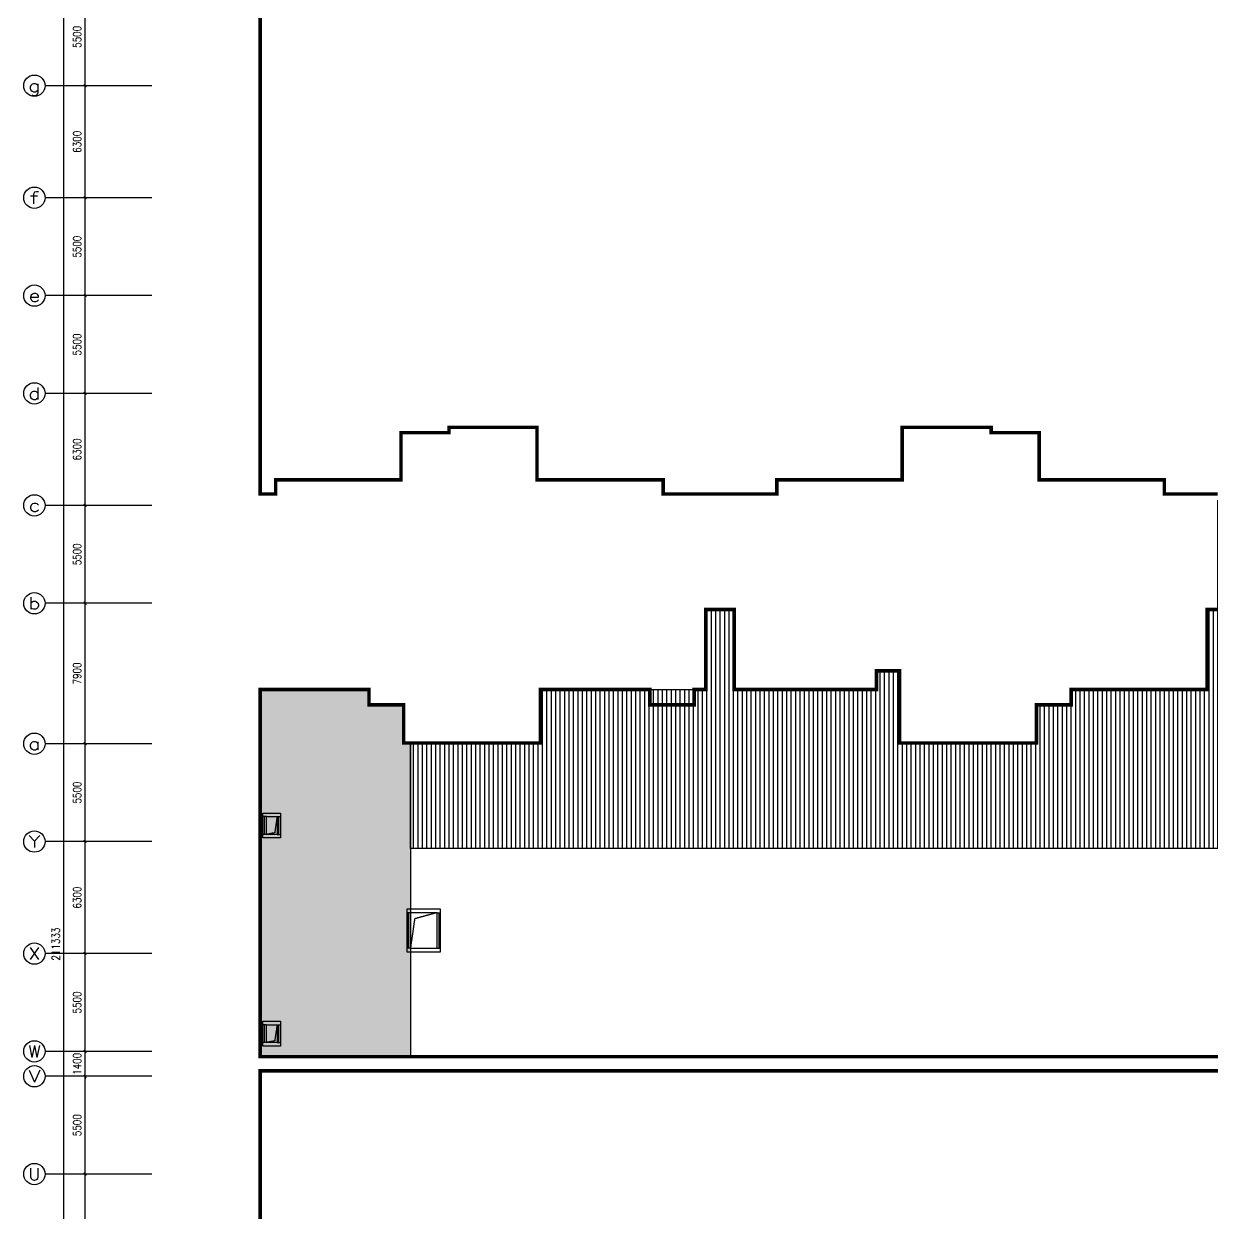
# Model space of a CAD drawing. Extents: x -1348811 to 123514, y -640545 to 749356.
# Drawn here: x -886183 to -819319, y -137059 to -70175 of the extents above; entities that cross this region are included whole.
import ezdxf
from ezdxf.enums import TextEntityAlignment as Align

# ---------------------------------------------------------------- set-up
doc = ezdxf.new("R2010")
doc.units = 0
doc.header["$LTSCALE"] = 10
doc.header["$MEASUREMENT"] = 0
doc.linetypes.add('8.17_for siteplandwg$0$DASH', pattern=[0.35, 0.25, -0.1])
doc.linetypes.add('DASH', pattern=[0.35, 0.25, -0.1])
doc.layers.get('0').update_dxf_attribs({"linetype": 'CONTINUOUS'})
doc.layers.get('Defpoints').update_dxf_attribs({"linetype": 'CONTINUOUS'})
for name, color, linetype in [('A-STAIRS', 9, 'CONTINUOUS'), ('AXIS', 3, 'CONTINUOUS'), ('AXIS_TEXT', 7, 'CONTINUOUS'), ('PUB_HATCH', 9, 'CONTINUOUS'), ('wall', 8, 'CONTINUOUS'), ('WINDOW', 4, 'CONTINUOUS')]:
    doc.layers.add(name, color=color, linetype=linetype)
doc.styles.add('_TCH_AXIS', font='COMPLEX', dxfattribs={"bigfont": 'GBCBIG'})
doc.styles.add('COMPLEX', font='COMPLEX')
doc.styles.add('DIM_FONT', font='SIMPLEX', dxfattribs={"width": 0.8, "bigfont": 'HZTXT'})
doc.dimstyles.new('DIMN150', dxfattribs={"dimscale": 1.5, "dimtxt": 300, "dimasz": 100, "dimexe": 250, "dimexo": 300, "dimgap": 150, "dimtad": 1, "dimdec": 0, "dimzin": 0, "dimdsep": 46, "dimtxsty": 'DIM_FONT', "dimblk": 'ARCHTICK', "dimcen": 0.09, "dimclrt": 7, "dimazin": 2, "dimtfac": 1, "dimtdec": 0, "dimtix": 1, "dimtmove": 2, "dimatfit": 3, "dimfxl": 0, "dimtolj": 1, "dimtzin": 0, "dimarcsym": 0})

# ---------------------------------------------------------------- blocks, each defined once
blk = doc.blocks.new('_ArchTick')
at = {"color": 0, "linetype": 'ByBlock', "const_width": 0.4}
blk.add_lwpolyline([(-0.5, -0.5), (0.5, 0.5)], dxfattribs=at)
blk = doc.blocks.new('*D1627')
at = {"layer": 'AXIS', "color": 0, "lineweight": -2}
for p, q in [((-6752, 0), (-11627, 0)), ((-11252, -211333), (-11252, 0)), ((-6752, -211333), (-11627, -211333))]:
    blk.add_line(p, q, dxfattribs=at)
at = {"layer": 'Defpoints', "color": 0}
for p in [(-11252, 0), (-6302, 0), (-6302, -211333)]:
    blk.add_point(p, dxfattribs=at)
at = {"layer": 'AXIS', "color": 0, "lineweight": -2, "xscale": 150, "yscale": 150, "zscale": 150}
for p, rotation in [((-11252, 0), 90), ((-11252, -211333), 270)]:
    blk.add_blockref('_ArchTick', p, dxfattribs=dict(at, rotation=rotation))
at = {"layer": 'AXIS', "color": 7, "insert": (-11702, -105667), "char_height": 450, "attachment_point": 5, "rotation": 90, "style": 'DIM_FONT'}
blk.add_mtext('\\A1;211333', dxfattribs=at)
blk = doc.blocks.new('*D1642')
at = {"layer": 'AXIS', "color": 0, "lineweight": -2}
for p, q in [((-6752, -118600), (-10427, -118600)), ((-10052, -124900), (-10052, -118600)), ((-6752, -124900), (-10427, -124900))]:
    blk.add_line(p, q, dxfattribs=at)
at = {"layer": 'Defpoints', "color": 0}
for p in [(-10052, -118600), (-6302, -118600), (-6302, -124900)]:
    blk.add_point(p, dxfattribs=at)
at = {"layer": 'AXIS', "color": 0, "lineweight": -2, "xscale": 150, "yscale": 150, "zscale": 150}
for p, rotation in [((-10052, -118600), 90), ((-10052, -124900), 270)]:
    blk.add_blockref('_ArchTick', p, dxfattribs=dict(at, rotation=rotation))
at = {"layer": 'AXIS', "color": 7, "insert": (-10502, -121750), "char_height": 450, "attachment_point": 5, "rotation": 90, "style": 'DIM_FONT'}
blk.add_mtext('\\A1;6300', dxfattribs=at)
blk = doc.blocks.new('*D1643')
at = {"layer": 'AXIS', "color": 0, "lineweight": -2}
for p, q in [((-6752, -113100), (-10427, -113100)), ((-10052, -118600), (-10052, -113100)), ((-6752, -118600), (-10427, -118600))]:
    blk.add_line(p, q, dxfattribs=at)
at = {"layer": 'Defpoints', "color": 0}
for p in [(-10052, -113100), (-6302, -113100), (-6302, -118600)]:
    blk.add_point(p, dxfattribs=at)
at = {"layer": 'AXIS', "color": 0, "lineweight": -2, "xscale": 150, "yscale": 150, "zscale": 150}
for p, rotation in [((-10052, -113100), 90), ((-10052, -118600), 270)]:
    blk.add_blockref('_ArchTick', p, dxfattribs=dict(at, rotation=rotation))
at = {"layer": 'AXIS', "color": 7, "insert": (-10502, -115850), "char_height": 450, "attachment_point": 5, "rotation": 90, "style": 'DIM_FONT'}
blk.add_mtext('\\A1;5500', dxfattribs=at)
blk = doc.blocks.new('*D1644')
at = {"layer": 'AXIS', "color": 0, "lineweight": -2}
for p, q in [((-10052, -111700), (-10052, -111550)), ((-6752, -111700), (-10427, -111700)), ((-10052, -113100), (-10052, -111700)), ((-6752, -113100), (-10427, -113100)), ((-10052, -113100), (-10052, -113250))]:
    blk.add_line(p, q, dxfattribs=at)
at = {"layer": 'Defpoints', "color": 0}
for p in [(-10052, -111700), (-6302, -111700), (-6302, -113100)]:
    blk.add_point(p, dxfattribs=at)
at = {"layer": 'AXIS', "color": 0, "lineweight": -2, "xscale": 150, "yscale": 150, "zscale": 150}
for p, rotation in [((-10052, -111700), 270), ((-10052, -113100), 90)]:
    blk.add_blockref('_ArchTick', p, dxfattribs=dict(at, rotation=rotation))
at = {"layer": 'AXIS', "color": 7, "insert": (-10502, -112400), "char_height": 450, "attachment_point": 5, "rotation": 90, "style": 'DIM_FONT'}
blk.add_mtext('\\A1;1400', dxfattribs=at)
blk = doc.blocks.new('*D1645')
at = {"layer": 'AXIS', "color": 0, "lineweight": -2}
for p, q in [((-6752, -106200), (-10427, -106200)), ((-10052, -111700), (-10052, -106200)), ((-6752, -111700), (-10427, -111700))]:
    blk.add_line(p, q, dxfattribs=at)
at = {"layer": 'Defpoints', "color": 0}
for p in [(-10052, -106200), (-6302, -106200), (-6302, -111700)]:
    blk.add_point(p, dxfattribs=at)
at = {"layer": 'AXIS', "color": 0, "lineweight": -2, "xscale": 150, "yscale": 150, "zscale": 150}
for p, rotation in [((-10052, -106200), 90), ((-10052, -111700), 270)]:
    blk.add_blockref('_ArchTick', p, dxfattribs=dict(at, rotation=rotation))
at = {"layer": 'AXIS', "color": 7, "insert": (-10502, -108950), "char_height": 450, "attachment_point": 5, "rotation": 90, "style": 'DIM_FONT'}
blk.add_mtext('\\A1;5500', dxfattribs=at)
blk = doc.blocks.new('*D1646')
at = {"layer": 'AXIS', "color": 0, "lineweight": -2}
for p, q in [((-6752, -99900), (-10427, -99900)), ((-10052, -106200), (-10052, -99900)), ((-6752, -106200), (-10427, -106200))]:
    blk.add_line(p, q, dxfattribs=at)
at = {"layer": 'Defpoints', "color": 0}
for p in [(-10052, -99900), (-6302, -99900), (-6302, -106200)]:
    blk.add_point(p, dxfattribs=at)
at = {"layer": 'AXIS', "color": 0, "lineweight": -2, "xscale": 150, "yscale": 150, "zscale": 150}
for p, rotation in [((-10052, -99900), 90), ((-10052, -106200), 270)]:
    blk.add_blockref('_ArchTick', p, dxfattribs=dict(at, rotation=rotation))
at = {"layer": 'AXIS', "color": 7, "insert": (-10502, -103050), "char_height": 450, "attachment_point": 5, "rotation": 90, "style": 'DIM_FONT'}
blk.add_mtext('\\A1;6300', dxfattribs=at)
blk = doc.blocks.new('*D1647')
at = {"layer": 'AXIS', "color": 0, "lineweight": -2}
for p, q in [((-6752, -94400), (-10427, -94400)), ((-10052, -99900), (-10052, -94400)), ((-6752, -99900), (-10427, -99900))]:
    blk.add_line(p, q, dxfattribs=at)
at = {"layer": 'Defpoints', "color": 0}
for p in [(-10052, -94400), (-6302, -94400), (-6302, -99900)]:
    blk.add_point(p, dxfattribs=at)
at = {"layer": 'AXIS', "color": 0, "lineweight": -2, "xscale": 150, "yscale": 150, "zscale": 150}
for p, rotation in [((-10052, -94400), 90), ((-10052, -99900), 270)]:
    blk.add_blockref('_ArchTick', p, dxfattribs=dict(at, rotation=rotation))
at = {"layer": 'AXIS', "color": 7, "insert": (-10502, -97150), "char_height": 450, "attachment_point": 5, "rotation": 90, "style": 'DIM_FONT'}
blk.add_mtext('\\A1;5500', dxfattribs=at)
blk = doc.blocks.new('*D1648')
at = {"layer": 'AXIS', "color": 0, "lineweight": -2}
for p, q in [((-6752, -86500), (-10427, -86500)), ((-10052, -94400), (-10052, -86500)), ((-6752, -94400), (-10427, -94400))]:
    blk.add_line(p, q, dxfattribs=at)
at = {"layer": 'Defpoints', "color": 0}
for p in [(-10052, -86500), (-6302, -86500), (-6302, -94400)]:
    blk.add_point(p, dxfattribs=at)
at = {"layer": 'AXIS', "color": 0, "lineweight": -2, "xscale": 150, "yscale": 150, "zscale": 150}
for p, rotation in [((-10052, -86500), 90), ((-10052, -94400), 270)]:
    blk.add_blockref('_ArchTick', p, dxfattribs=dict(at, rotation=rotation))
at = {"layer": 'AXIS', "color": 7, "insert": (-10502, -90450), "char_height": 450, "attachment_point": 5, "rotation": 90, "style": 'DIM_FONT'}
blk.add_mtext('\\A1;7900', dxfattribs=at)
blk = doc.blocks.new('*D1649')
at = {"layer": 'AXIS', "color": 0, "lineweight": -2}
for p, q in [((-6752, -81000), (-10427, -81000)), ((-10052, -86500), (-10052, -81000)), ((-6752, -86500), (-10427, -86500))]:
    blk.add_line(p, q, dxfattribs=at)
at = {"layer": 'Defpoints', "color": 0}
for p in [(-10052, -81000), (-6302, -81000), (-6302, -86500)]:
    blk.add_point(p, dxfattribs=at)
at = {"layer": 'AXIS', "color": 0, "lineweight": -2, "xscale": 150, "yscale": 150, "zscale": 150}
for p, rotation in [((-10052, -81000), 90), ((-10052, -86500), 270)]:
    blk.add_blockref('_ArchTick', p, dxfattribs=dict(at, rotation=rotation))
at = {"layer": 'AXIS', "color": 7, "insert": (-10502, -83750), "char_height": 450, "attachment_point": 5, "rotation": 90, "style": 'DIM_FONT'}
blk.add_mtext('\\A1;5500', dxfattribs=at)
blk = doc.blocks.new('*D1650')
at = {"layer": 'AXIS', "color": 0, "lineweight": -2}
for p, q in [((-6752, -74700), (-10427, -74700)), ((-10052, -81000), (-10052, -74700)), ((-6752, -81000), (-10427, -81000))]:
    blk.add_line(p, q, dxfattribs=at)
at = {"layer": 'Defpoints', "color": 0}
for p in [(-10052, -74700), (-6302, -74700), (-6302, -81000)]:
    blk.add_point(p, dxfattribs=at)
at = {"layer": 'AXIS', "color": 0, "lineweight": -2, "xscale": 150, "yscale": 150, "zscale": 150}
for p, rotation in [((-10052, -74700), 90), ((-10052, -81000), 270)]:
    blk.add_blockref('_ArchTick', p, dxfattribs=dict(at, rotation=rotation))
at = {"layer": 'AXIS', "color": 7, "insert": (-10502, -77850), "char_height": 450, "attachment_point": 5, "rotation": 90, "style": 'DIM_FONT'}
blk.add_mtext('\\A1;6300', dxfattribs=at)
blk = doc.blocks.new('*D1651')
at = {"layer": 'AXIS', "color": 0, "lineweight": -2}
for p, q in [((-6752, -69200), (-10427, -69200)), ((-10052, -74700), (-10052, -69200)), ((-6752, -74700), (-10427, -74700))]:
    blk.add_line(p, q, dxfattribs=at)
at = {"layer": 'Defpoints', "color": 0}
for p in [(-10052, -69200), (-6302, -69200), (-6302, -74700)]:
    blk.add_point(p, dxfattribs=at)
at = {"layer": 'AXIS', "color": 0, "lineweight": -2, "xscale": 150, "yscale": 150, "zscale": 150}
for p, rotation in [((-10052, -69200), 90), ((-10052, -74700), 270)]:
    blk.add_blockref('_ArchTick', p, dxfattribs=dict(at, rotation=rotation))
at = {"layer": 'AXIS', "color": 7, "insert": (-10502, -71950), "char_height": 450, "attachment_point": 5, "rotation": 90, "style": 'DIM_FONT'}
blk.add_mtext('\\A1;5500', dxfattribs=at)
blk = doc.blocks.new('*D1652')
at = {"layer": 'AXIS', "color": 0, "lineweight": -2}
for p, q in [((-6752, -63700), (-10427, -63700)), ((-10052, -69200), (-10052, -63700)), ((-6752, -69200), (-10427, -69200))]:
    blk.add_line(p, q, dxfattribs=at)
at = {"layer": 'Defpoints', "color": 0}
for p in [(-10052, -63700), (-6302, -63700), (-6302, -69200)]:
    blk.add_point(p, dxfattribs=at)
at = {"layer": 'AXIS', "color": 0, "lineweight": -2, "xscale": 150, "yscale": 150, "zscale": 150}
for p, rotation in [((-10052, -63700), 90), ((-10052, -69200), 270)]:
    blk.add_blockref('_ArchTick', p, dxfattribs=dict(at, rotation=rotation))
at = {"layer": 'AXIS', "color": 7, "insert": (-10502, -66450), "char_height": 450, "attachment_point": 5, "rotation": 90, "style": 'DIM_FONT'}
blk.add_mtext('\\A1;5500', dxfattribs=at)
blk = doc.blocks.new('*D1653')
at = {"layer": 'AXIS', "color": 0, "lineweight": -2}
for p, q in [((-6752, -57400), (-10427, -57400)), ((-10052, -63700), (-10052, -57400)), ((-6752, -63700), (-10427, -63700))]:
    blk.add_line(p, q, dxfattribs=at)
at = {"layer": 'Defpoints', "color": 0}
for p in [(-10052, -57400), (-6302, -57400), (-6302, -63700)]:
    blk.add_point(p, dxfattribs=at)
at = {"layer": 'AXIS', "color": 0, "lineweight": -2, "xscale": 150, "yscale": 150, "zscale": 150}
for p, rotation in [((-10052, -57400), 90), ((-10052, -63700), 270)]:
    blk.add_blockref('_ArchTick', p, dxfattribs=dict(at, rotation=rotation))
at = {"layer": 'AXIS', "color": 7, "insert": (-10502, -60550), "char_height": 450, "attachment_point": 5, "rotation": 90, "style": 'DIM_FONT'}
blk.add_mtext('\\A1;6300', dxfattribs=at)
blk = doc.blocks.new('*D1654')
at = {"layer": 'AXIS', "color": 0, "lineweight": -2}
for p, q in [((-6752, -51900), (-10427, -51900)), ((-10052, -57400), (-10052, -51900)), ((-6752, -57400), (-10427, -57400))]:
    blk.add_line(p, q, dxfattribs=at)
at = {"layer": 'Defpoints', "color": 0}
for p in [(-10052, -51900), (-6302, -51900), (-6302, -57400)]:
    blk.add_point(p, dxfattribs=at)
at = {"layer": 'AXIS', "color": 0, "lineweight": -2, "xscale": 150, "yscale": 150, "zscale": 150}
for p, rotation in [((-10052, -51900), 90), ((-10052, -57400), 270)]:
    blk.add_blockref('_ArchTick', p, dxfattribs=dict(at, rotation=rotation))
at = {"layer": 'AXIS', "color": 7, "insert": (-10502, -54650), "char_height": 450, "attachment_point": 5, "rotation": 90, "style": 'DIM_FONT'}
blk.add_mtext('\\A1;5500', dxfattribs=at)
blk = doc.blocks.new('_AXISO')
blk.add_circle((0, 0), 0.5)
at = {"layer": 'AXIS_TEXT', "style": 'COMPLEX', "width": 1.041667}
blk.add_attdef('A', text='', height=0.56, dxfattribs=at).set_placement((-0.25, -0.28), (0.25, -0.28), align=Align.FIT)
blk = doc.blocks.new('zzzzz')
at = {"layer": 'AXIS'}
for p, q in [((-6301.6, -57400), (-12301.6, -57400)), ((-6301.6, -63700), (-12301.6, -63700)), ((-6301.6, -69200), (-12301.6, -69200)), ((-6301.6, -74700), (-12301.6, -74700)), ((-6301.6, -81000), (-12301.6, -81000)), ((-6301.6, -86500), (-12301.6, -86500)), ((-6301.6, -94400), (-12301.6, -94400)), ((-6301.6, -99900), (-12301.6, -99900)), ((-6301.6, -106200), (-12301.6, -106200)), ((-6301.6, -111700), (-12301.6, -111700)), ((-6301.6, -113100), (-12301.6, -113100)), ((-6301.6, -118600), (-12301.6, -118600))]:
    blk.add_line(p, q, dxfattribs=at)
ref = blk.add_blockref('_AXISO', (-12901.6, -57400), dxfattribs=dict(at, xscale=1200, yscale=1200, zscale=1200))
ref.add_attrib('A', 'g', dxfattribs={"layer": 'AXIS_TEXT', "height": 678.8, "style": '_TCH_AXIS', "width": 1.5}).set_placement((-13241, -57739.4), (-12562.2, -57739.4), align=Align.FIT)
ref = blk.add_blockref('_AXISO', (-12901.6, -63700), dxfattribs=dict(at, xscale=1200, yscale=1200, zscale=1200))
ref.add_attrib('A', 'f', dxfattribs={"layer": 'AXIS_TEXT', "height": 678.8, "style": '_TCH_AXIS', "width": 2.333333}).set_placement((-13241, -64039.4), (-12562.2, -64039.4), align=Align.FIT)
ref = blk.add_blockref('_AXISO', (-12901.6, -69200), dxfattribs=dict(at, xscale=1200, yscale=1200, zscale=1200))
ref.add_attrib('A', 'e', dxfattribs={"layer": 'AXIS_TEXT', "height": 678.8, "style": '_TCH_AXIS', "width": 1.615385}).set_placement((-13241, -69539.4), (-12562.2, -69539.4), align=Align.FIT)
ref = blk.add_blockref('_AXISO', (-12901.6, -74700), dxfattribs=dict(at, xscale=1200, yscale=1200, zscale=1200))
ref.add_attrib('A', 'd', dxfattribs={"layer": 'AXIS_TEXT', "height": 678.8, "style": '_TCH_AXIS', "width": 1.3125}).set_placement((-13241, -75039.4), (-12562.2, -75039.4), align=Align.FIT)
ref = blk.add_blockref('_AXISO', (-12901.6, -81000), dxfattribs=dict(at, xscale=1200, yscale=1200, zscale=1200))
ref.add_attrib('A', 'c', dxfattribs={"layer": 'AXIS_TEXT', "height": 678.8, "style": '_TCH_AXIS', "width": 1.615385}).set_placement((-13241, -81339.4), (-12562.2, -81339.4), align=Align.FIT)
ref = blk.add_blockref('_AXISO', (-12901.6, -86500), dxfattribs=dict(at, xscale=1200, yscale=1200, zscale=1200))
ref.add_attrib('A', 'b', dxfattribs={"layer": 'AXIS_TEXT', "height": 678.8, "style": '_TCH_AXIS', "width": 1.3125}).set_placement((-13241, -86839.4), (-12562.2, -86839.4), align=Align.FIT)
ref = blk.add_blockref('_AXISO', (-12901.6, -94400), dxfattribs=dict(at, xscale=1200, yscale=1200, zscale=1200))
ref.add_attrib('A', 'a', dxfattribs={"layer": 'AXIS_TEXT', "height": 678.8, "style": '_TCH_AXIS', "width": 1.4}).set_placement((-13241, -94739.4), (-12562.2, -94739.4), align=Align.FIT)
ref = blk.add_blockref('_AXISO', (-12901.6, -99900), dxfattribs=dict(at, xscale=1200, yscale=1200, zscale=1200))
ref.add_attrib('A', 'Y', dxfattribs={"layer": 'AXIS_TEXT', "height": 678.8, "style": '_TCH_AXIS', "width": 1.105263}).set_placement((-13241, -100239.4), (-12562.2, -100239.4), align=Align.FIT)
ref = blk.add_blockref('_AXISO', (-12901.6, -106200), dxfattribs=dict(at, xscale=1200, yscale=1200, zscale=1200))
ref.add_attrib('A', 'X', dxfattribs={"layer": 'AXIS_TEXT', "height": 678.8, "style": '_TCH_AXIS', "width": 1.166667}).set_placement((-13241, -106539.4), (-12562.2, -106539.4), align=Align.FIT)
ref = blk.add_blockref('_AXISO', (-12901.6, -111700), dxfattribs=dict(at, xscale=1200, yscale=1200, zscale=1200))
ref.add_attrib('A', 'W', dxfattribs={"layer": 'AXIS_TEXT', "height": 678.8, "style": '_TCH_AXIS', "width": 0.954545}).set_placement((-13241, -112039.4), (-12562.2, -112039.4), align=Align.FIT)
ref = blk.add_blockref('_AXISO', (-12901.6, -113100), dxfattribs=dict(at, xscale=1200, yscale=1200, zscale=1200))
ref.add_attrib('A', 'V', dxfattribs={"layer": 'AXIS_TEXT', "height": 678.8, "style": '_TCH_AXIS', "width": 1.166667}).set_placement((-13241, -113439.4), (-12562.2, -113439.4), align=Align.FIT)
ref = blk.add_blockref('_AXISO', (-12901.6, -118600), dxfattribs=dict(at, xscale=1200, yscale=1200, zscale=1200))
ref.add_attrib('A', 'U', dxfattribs={"layer": 'AXIS_TEXT', "height": 678.8, "style": '_TCH_AXIS', "width": 1.05}).set_placement((-13241, -118939.4), (-12562.2, -118939.4), align=Align.FIT)
for p1, p2, distance, picture, middle in [((-6301.6, -211333.4), (-6301.6, 0), 4950, '*D1627', (-11701.6, -105666.7)), ((-6301.6, -57400), (-6301.6, -51900), 3750, '*D1654', (-10501.6, -54650)), ((-6301.6, -63700), (-6301.6, -57400), 3750, '*D1653', (-10501.6, -60550)), ((-6301.6, -69200), (-6301.6, -63700), 3750, '*D1652', (-10501.6, -66450)), ((-6301.6, -74700), (-6301.6, -69200), 3750, '*D1651', (-10501.6, -71950)), ((-6301.6, -81000), (-6301.6, -74700), 3750, '*D1650', (-10501.6, -77850)), ((-6301.6, -86500), (-6301.6, -81000), 3750, '*D1649', (-10501.6, -83750)), ((-6301.6, -94400), (-6301.6, -86500), 3750, '*D1648', (-10501.6, -90450)), ((-6301.6, -99900), (-6301.6, -94400), 3750, '*D1647', (-10501.6, -97150)), ((-6301.6, -106200), (-6301.6, -99900), 3750, '*D1646', (-10501.6, -103050)), ((-6301.6, -111700), (-6301.6, -106200), 3750, '*D1645', (-10501.6, -108950)), ((-6301.6, -113100), (-6301.6, -111700), 3750, '*D1644', (-10501.6, -112400)), ((-6301.6, -118600), (-6301.6, -113100), 3750, '*D1643', (-10501.6, -115850)), ((-6301.6, -124900), (-6301.6, -118600), 3750, '*D1642', (-10501.6, -121750))]:
    dim = blk.add_aligned_dim(p1=p1, p2=p2, distance=distance, dimstyle='DIMN150', dxfattribs=at)
    dim.commit()
    dim.dimension.update_dxf_attribs({"geometry": picture, "text_midpoint": middle})

msp = doc.modelspace()

# ---------------------------------------------------------------- hatches: boundary and pattern name
at = {"layer": 'PUB_HATCH', "linetype": '8.17_for siteplandwg$0$DASH'}
h = msp.add_hatch(dxfattribs=at)
h.set_pattern_fill('LINE', color=256, scale=1000, angle=90, style=0)
h.set_pattern_definition([(90, (0, 0), (-250, 2e-14), [])])
h.paths.add_polyline_path([(-864431.4, -110615.8), (-857111.3, -110615.8), (-857111.3, -107615.8), (-847811.3, -107615.8), (-847811.3, -103115.8), (-846211.3, -103115.8), (-846211.3, -107615.8), (-838211.3, -107615.8), (-838211.3, -106615.8), (-836911.3, -106615.8), (-836911.3, -110615.8), (-829211.3, -110615.8), (-829211.3, -108465.8), (-827261.3, -108465.8), (-827261.3, -107615.8), (-819611.3, -107615.8), (-819611.3, -103115.8), (-819011.3, -103115.8), (-819011.3, -96959.1), (-776481.4, -96959.1), (-776481.4, -102859.4), (-775481.4, -102859.4), (-775481.4, -106101.3), (-778134.6, -106093.4), (-778135.5, -106393.4), (-780835.5, -106385.3), (-780843.2, -108985.3), (-781543.2, -108983.2), (-781540.8, -108183.2), (-783640.8, -108177), (-783643.2, -108977), (-787943.2, -108964.2), (-787945.6, -109764.2), (-790945.5, -109755.3), (-790964.6, -116159.4), (-790364.9, -116257), (-790365.8, -116559.1), (-864431.4, -116559.1)])
at = {"layer": 'PUB_HATCH'}
h = msp.add_hatch(dxfattribs=at)
h.set_pattern_fill('AR-SAND', color=256, scale=150, style=0)
h.set_pattern_definition([(37.5, (0, 0), (-9.449004, 289.023565), [0, -228, 0, -255, 0, -243.75]), (7.5, (0, 0), (265.4665, 423.32191), [0, -123, 0, -205.5, 0, -78.75]), (327.5, (-184.5, 0), (467.12128, 0.84886), [0, -75, 0, -270, 0, -352.5]), (317.5, (-184.5, 0), (450.91899, 131.65133), [0, -37.5, 0, -177, 0, -202.5])])
h.paths.add_polyline_path([(-872881.4, -107615.8), (-866761.3, -107615.8), (-866761.3, -108465.8), (-864811.3, -108465.8), (-864811.3, -110615.8), (-864431.4, -110615.8), (-864431.4, -128259.4), (-872881.4, -128259.4)])

# ---------------------------------------------------------------- linework, layer by layer
at = {"layer": 'A-STAIRS', "linetype": 'DASH'}
for points in [[(-871931.4, -114759.4), (-872067.3, -115671.6), (-872531.4, -115759.4)], [(-862931.4, -120159.4), (-864192.8, -120504.9), (-864431.4, -122159.4)], [(-871931.4, -126459.4), (-872067.3, -127371.6), (-872531.4, -127459.4)]]:
    msp.add_lwpolyline(points, dxfattribs=at)
at = {"layer": 'wall', "ltscale": 5, "const_width": 200}
for points in [[(-819011.3, -96615.8), (-822011.3, -96615.8), (-822011.3, -95815.8), (-829061.3, -95815.8), (-829061.3, -93165.8), (-831761.3, -93165.8), (-831761.3, -92865.8), (-836761.3, -92865.8), (-836761.3, -95815.8), (-843811.3, -95815.8), (-843811.3, -96615.8), (-850211.3, -96615.8), (-850211.3, -95815.8), (-857311.3, -95815.8), (-857311.3, -92865.8), (-862261.3, -92865.8), (-862261.3, -93165.8), (-864961.3, -93165.8), (-864961.3, -95815.8), (-872011.3, -95815.8), (-872011.3, -96615.8), (-872881.4, -96615.8), (-872881.4, -34766.8)], [(-808831.4, -128259.4), (-872881.4, -128259.4), (-872881.4, -107615.8), (-866761.3, -107615.8), (-866761.3, -108465.8), (-864811.3, -108465.8), (-864811.3, -110615.8), (-857111.3, -110615.8), (-857111.3, -107615.8), (-850961.3, -107615.8), (-850961.3, -108465.8), (-848461.3, -108465.8), (-848461.3, -107615.8), (-847811.3, -107615.8), (-847811.3, -103115.8), (-846211.3, -103115.8), (-846211.3, -107615.8), (-838211.3, -107615.8), (-838211.3, -106565.8), (-836911.3, -106565.8), (-836911.3, -110615.8), (-829211.3, -110615.8), (-829211.3, -108465.8), (-827261.3, -108465.8), (-827261.3, -107615.8), (-819611.3, -107615.8), (-819611.3, -103115.8), (-819011.3, -103115.8)], [(-872881.4, -171592.8), (-872881.4, -129059.4), (-808831.4, -129059.4)]]:
    msp.add_lwpolyline(points, dxfattribs=at)
at = {"layer": 'wall'}
for points in [[(-864431.4, -110615.8), (-857111.3, -110615.8), (-857111.3, -107615.8), (-847811.3, -107615.8), (-847811.3, -103115.8), (-846211.3, -103115.8), (-846211.3, -107615.8), (-838211.3, -107615.8), (-838211.3, -106615.8), (-836911.3, -106615.8), (-836911.3, -110615.8), (-829211.3, -110615.8), (-829211.3, -108465.8), (-827261.3, -108465.8), (-827261.3, -107615.8), (-819611.3, -107615.8), (-819611.3, -103115.8), (-819011.3, -103115.8)], [(-872881.4, -107615.8), (-866761.3, -107615.8), (-866761.3, -108465.8), (-864811.3, -108465.8), (-864811.3, -110615.8), (-864431.4, -110615.8), (-864431.4, -128259.4), (-872881.4, -128259.4), (-872881.4, -107615.8)], [(-790365.8, -116559.1), (-864431.4, -116559.1), (-864431.4, -110615.8)]]:
    msp.add_lwpolyline(points, dxfattribs=at)
for points in [[(-872731.4, -115959.4), (-872731.4, -114559.4), (-871731.4, -114559.4), (-871731.4, -115959.4)], [(-872731.4, -114559.4), (-871731.4, -114559.4), (-871731.4, -115959.4), (-872731.4, -115959.4)], [(-872531.4, -115759.4), (-872531.4, -114759.4), (-871931.4, -114759.4), (-871931.4, -115759.4)], [(-864631.4, -122359.4), (-862731.4, -122359.4), (-862731.4, -119959.4), (-864631.4, -119959.4)], [(-864431.4, -122159.4), (-862931.4, -122159.4), (-862931.4, -120159.4), (-864431.4, -120159.4)], [(-872731.4, -127659.4), (-872731.4, -126259.4), (-871731.4, -126259.4), (-871731.4, -127659.4)], [(-872531.4, -127459.4), (-872531.4, -126459.4), (-871931.4, -126459.4), (-871931.4, -127459.4)]]:
    msp.add_lwpolyline(points, close=True, dxfattribs=at)
at = {"layer": 'WINDOW'}
for p, q in [((-872531.4, -114759.4), (-872731.4, -114759.4)), ((-872631.4, -115759.4), (-872631.4, -114759.4)), ((-871931.4, -114759.4), (-871731.4, -114759.4)), ((-871831.4, -115759.4), (-871831.4, -114759.4)), ((-872531.4, -115759.4), (-872731.4, -115759.4)), ((-871931.4, -115759.4), (-871731.4, -115759.4)), ((-864431.4, -120159.4), (-864631.4, -120159.4)), ((-864431.4, -120159.4), (-864631.4, -120159.4)), ((-864531.4, -120159.4), (-864531.4, -122159.4)), ((-864531.4, -122159.4), (-864531.4, -120159.4)), ((-862931.4, -120159.4), (-862731.4, -120159.4)), ((-862931.4, -120159.4), (-862731.4, -120159.4)), ((-862831.4, -120159.4), (-862831.4, -122159.4)), ((-862831.4, -120159.4), (-862831.4, -122159.4)), ((-864431.4, -122159.4), (-864631.4, -122159.4)), ((-864431.4, -122159.4), (-864631.4, -122159.4)), ((-862931.4, -122159.4), (-862731.4, -122159.4)), ((-862931.4, -122159.4), (-862731.4, -122159.4)), ((-872531.4, -126459.4), (-872731.4, -126459.4)), ((-872631.4, -127459.4), (-872631.4, -126459.4)), ((-871931.4, -126459.4), (-871731.4, -126459.4)), ((-871831.4, -127459.4), (-871831.4, -126459.4)), ((-872531.4, -127459.4), (-872731.4, -127459.4)), ((-871931.4, -127459.4), (-871731.4, -127459.4))]:
    msp.add_line(p, q, dxfattribs=at)

# ---------------------------------------------------------------- block references
at = {"layer": 'AXIS'}
msp.add_blockref('zzzzz', (-872681.4, -16259.4), dxfattribs=at)

doc.saveas('drawing.dxf')
